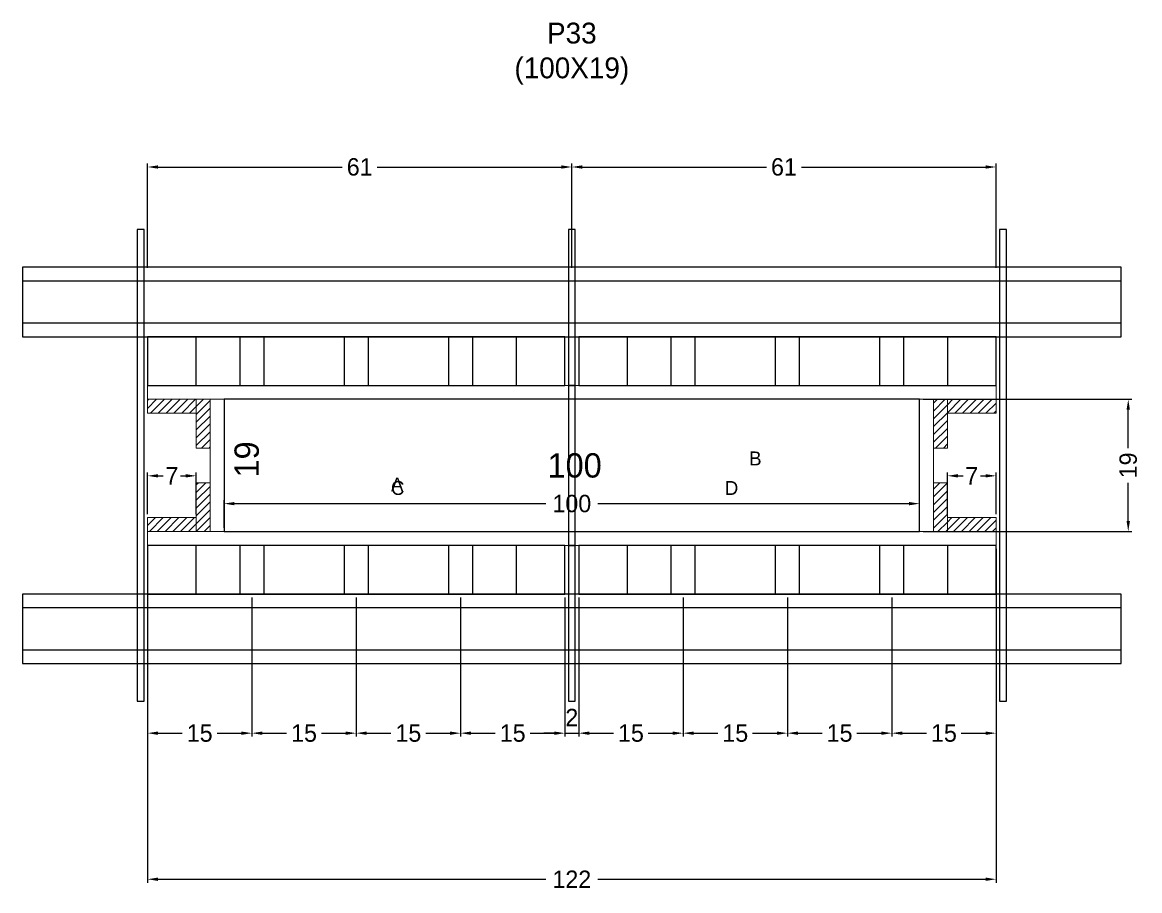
# Model space of a CAD drawing. Header units: centimetres. Extents: x -8500 to 4337, y -467 to 295.
# Drawn here: x -158 to 163.3, y 17.7 to 267.4 of the extents above; entities that cross this region are included whole.
import ezdxf

# ---------------------------------------------------------------- set-up
doc = ezdxf.new("R2010")
doc.units = ezdxf.units.CM
for name, color, linetype in [('CHAPA', 140, 'Continuous'), ('COTA', 241, 'Continuous'), ('Hachura', 251, 'Continuous'), ('Madeira', 30, 'Continuous'), ('NOMENCLATURA', 7, 'Continuous'), ('Painéis', 200, 'Continuous'), ('Perfil Metálico', 150, 'Continuous'), ('SARRAFO', 251, 'Continuous'), ('TEXTO_GERAL', 7, 'Continuous')]:
    doc.layers.add(name, color=color, linetype=linetype)
doc.dimstyles.new('cotax2', dxfattribs={"dimtxt": 2.5, "dimasz": 1.5, "dimexe": 0.5, "dimexo": 0.5, "dimgap": 0.5, "dimtad": 1, "dimcen": 2.5, "dimazin": 3, "dimtfac": 1, "dimtmove": 0, "dimatfit": 3})
pattern_1 = [(45, (0, 0), (-1.122532, 1.122532), [])]

# ---------------------------------------------------------------- blocks, each defined once
blk = doc.blocks.new('_CLOSEDFILLED')
at = {"color": 0, "linetype": 'BYBLOCK'}
blk.add_solid([(-1, 0.16), (0, 0), (-1, -0.16)], dxfattribs=at)
blk = doc.blocks.new('*D36')
for p, q in [((-122, 116), (-122, 20)), ((122, 116), (122, 20)), ((-119, 21), (-7.5, 21)), ((7.5, 21), (119, 21))]:
    blk.add_line(p, q)
at = {"layer": 'Defpoints'}
for p in [(-122, 117), (122, 117), (-122, 21)]:
    blk.add_point(p, dxfattribs=at)
at = {"layer": 'COTA', "xscale": 3, "yscale": 3, "rotation": 180}
blk.add_blockref('_CLOSEDFILLED', (-122, 21), dxfattribs=at)
at = {"layer": 'COTA', "xscale": 3, "yscale": 3}
blk.add_blockref('_CLOSEDFILLED', (122, 21), dxfattribs=at)
at = {"layer": 'COTA', "insert": (0, 21), "char_height": 5, "attachment_point": 5}
blk.add_mtext('122', dxfattribs=at)
blk = doc.blocks.new('*D37')
for p, q in [((-122, 102), (-122, 62)), ((-92, 102), (-92, 62)), ((-119, 63), (-112, 63)), ((-102, 63), (-95, 63))]:
    blk.add_line(p, q)
at = {"layer": 'Defpoints'}
for p in [(-122, 103), (-92, 103), (-122, 63)]:
    blk.add_point(p, dxfattribs=at)
at = {"layer": 'COTA', "xscale": 3, "yscale": 3, "rotation": 180}
blk.add_blockref('_CLOSEDFILLED', (-122, 63), dxfattribs=at)
at = {"layer": 'COTA', "xscale": 3, "yscale": 3}
blk.add_blockref('_CLOSEDFILLED', (-92, 63), dxfattribs=at)
at = {"layer": 'COTA', "insert": (-107, 63), "char_height": 5, "attachment_point": 5}
blk.add_mtext('15', dxfattribs=at)
blk = doc.blocks.new('*D38')
for p, q in [((-92, 102), (-92, 62)), ((-62, 102), (-62, 62)), ((-89, 63), (-82, 63)), ((-72, 63), (-65, 63))]:
    blk.add_line(p, q)
at = {"layer": 'Defpoints'}
for p in [(-92, 103), (-62, 103), (-92, 63)]:
    blk.add_point(p, dxfattribs=at)
at = {"layer": 'COTA', "xscale": 3, "yscale": 3, "rotation": 180}
blk.add_blockref('_CLOSEDFILLED', (-92, 63), dxfattribs=at)
at = {"layer": 'COTA', "xscale": 3, "yscale": 3}
blk.add_blockref('_CLOSEDFILLED', (-62, 63), dxfattribs=at)
at = {"layer": 'COTA', "insert": (-77, 63), "char_height": 5, "attachment_point": 5}
blk.add_mtext('15', dxfattribs=at)
blk = doc.blocks.new('*D39')
for p, q in [((-62, 102), (-62, 62)), ((-32, 102), (-32, 62)), ((-59, 63), (-52, 63)), ((-42, 63), (-35, 63))]:
    blk.add_line(p, q)
at = {"layer": 'Defpoints'}
for p in [(-62, 103), (-32, 103), (-62, 63)]:
    blk.add_point(p, dxfattribs=at)
at = {"layer": 'COTA', "xscale": 3, "yscale": 3, "rotation": 180}
blk.add_blockref('_CLOSEDFILLED', (-62, 63), dxfattribs=at)
at = {"layer": 'COTA', "xscale": 3, "yscale": 3}
blk.add_blockref('_CLOSEDFILLED', (-32, 63), dxfattribs=at)
at = {"layer": 'COTA', "insert": (-47, 63), "char_height": 5, "attachment_point": 5}
blk.add_mtext('15', dxfattribs=at)
blk = doc.blocks.new('*D40')
for p, q in [((-32, 102), (-32, 62)), ((-2, 102), (-2, 62)), ((-29, 63), (-22, 63)), ((-12, 63), (-5, 63))]:
    blk.add_line(p, q)
at = {"layer": 'Defpoints'}
for p in [(-32, 103), (-2, 103), (-32, 63)]:
    blk.add_point(p, dxfattribs=at)
at = {"layer": 'COTA', "xscale": 3, "yscale": 3, "rotation": 180}
blk.add_blockref('_CLOSEDFILLED', (-32, 63), dxfattribs=at)
at = {"layer": 'COTA', "xscale": 3, "yscale": 3}
blk.add_blockref('_CLOSEDFILLED', (-2, 63), dxfattribs=at)
at = {"layer": 'COTA', "insert": (-17, 63), "char_height": 5, "attachment_point": 5}
blk.add_mtext('15', dxfattribs=at)
blk = doc.blocks.new('*D41')
for p, q in [((2, 102), (2, 62)), ((32, 102), (32, 62)), ((5, 63), (12, 63)), ((22, 63), (29, 63))]:
    blk.add_line(p, q)
at = {"layer": 'Defpoints'}
for p in [(2, 103), (32, 103), (2, 63)]:
    blk.add_point(p, dxfattribs=at)
at = {"layer": 'COTA', "xscale": 3, "yscale": 3, "rotation": 180}
blk.add_blockref('_CLOSEDFILLED', (2, 63), dxfattribs=at)
at = {"layer": 'COTA', "xscale": 3, "yscale": 3}
blk.add_blockref('_CLOSEDFILLED', (32, 63), dxfattribs=at)
at = {"layer": 'COTA', "insert": (17, 63), "char_height": 5, "attachment_point": 5}
blk.add_mtext('15', dxfattribs=at)
blk = doc.blocks.new('*D42')
for p, q in [((32, 102), (32, 62)), ((62, 102), (62, 62)), ((35, 63), (42, 63)), ((52, 63), (59, 63))]:
    blk.add_line(p, q)
at = {"layer": 'Defpoints'}
for p in [(32, 103), (62, 103), (32, 63)]:
    blk.add_point(p, dxfattribs=at)
at = {"layer": 'COTA', "xscale": 3, "yscale": 3, "rotation": 180}
blk.add_blockref('_CLOSEDFILLED', (32, 63), dxfattribs=at)
at = {"layer": 'COTA', "xscale": 3, "yscale": 3}
blk.add_blockref('_CLOSEDFILLED', (62, 63), dxfattribs=at)
at = {"layer": 'COTA', "insert": (47, 63), "char_height": 5, "attachment_point": 5}
blk.add_mtext('15', dxfattribs=at)
blk = doc.blocks.new('*D43')
for p, q in [((62, 102), (62, 62)), ((92, 102), (92, 62)), ((65, 63), (72, 63)), ((82, 63), (89, 63))]:
    blk.add_line(p, q)
at = {"layer": 'Defpoints'}
for p in [(62, 103), (92, 103), (62, 63)]:
    blk.add_point(p, dxfattribs=at)
at = {"layer": 'COTA', "xscale": 3, "yscale": 3, "rotation": 180}
blk.add_blockref('_CLOSEDFILLED', (62, 63), dxfattribs=at)
at = {"layer": 'COTA', "xscale": 3, "yscale": 3}
blk.add_blockref('_CLOSEDFILLED', (92, 63), dxfattribs=at)
at = {"layer": 'COTA', "insert": (77, 63), "char_height": 5, "attachment_point": 5}
blk.add_mtext('15', dxfattribs=at)
blk = doc.blocks.new('*D44')
for p, q in [((92, 102), (92, 62)), ((122, 102), (122, 62)), ((95, 63), (102, 63)), ((112, 63), (119, 63))]:
    blk.add_line(p, q)
at = {"layer": 'Defpoints'}
for p in [(92, 103), (122, 103), (92, 63)]:
    blk.add_point(p, dxfattribs=at)
at = {"layer": 'COTA', "xscale": 3, "yscale": 3, "rotation": 180}
blk.add_blockref('_CLOSEDFILLED', (92, 63), dxfattribs=at)
at = {"layer": 'COTA', "xscale": 3, "yscale": 3}
blk.add_blockref('_CLOSEDFILLED', (122, 63), dxfattribs=at)
at = {"layer": 'COTA', "insert": (107, 63), "char_height": 5, "attachment_point": 5}
blk.add_mtext('15', dxfattribs=at)
blk = doc.blocks.new('*D45')
for p, q in [((-2, 102), (-2, 62)), ((2, 102), (2, 62)), ((-5, 63), (-8, 63)), ((-2, 63), (2, 63)), ((5, 63), (8, 63))]:
    blk.add_line(p, q)
at = {"layer": 'Defpoints'}
for p in [(-2, 103), (2, 103), (-2, 63)]:
    blk.add_point(p, dxfattribs=at)
at = {"layer": 'COTA', "xscale": 3, "yscale": 3}
blk.add_blockref('_CLOSEDFILLED', (-2, 63), dxfattribs=at)
at = {"layer": 'COTA', "xscale": 3, "yscale": 3, "rotation": 180}
blk.add_blockref('_CLOSEDFILLED', (2, 63), dxfattribs=at)
at = {"layer": 'COTA', "insert": (0, 67.5), "char_height": 5, "attachment_point": 5}
blk.add_mtext('2', dxfattribs=at)
blk = doc.blocks.new('*D46')
for p, q in [((-100, 122), (-100, 130)), ((-97, 129), (-7.5, 129)), ((7.5, 129), (97, 129)), ((100, 122), (100, 130))]:
    blk.add_line(p, q)
at = {"layer": 'Defpoints'}
for p in [(-100, 129), (-100, 121), (100, 121)]:
    blk.add_point(p, dxfattribs=at)
at = {"layer": 'COTA', "xscale": 3, "yscale": 3, "rotation": 180}
blk.add_blockref('_CLOSEDFILLED', (-100, 129), dxfattribs=at)
at = {"layer": 'COTA', "xscale": 3, "yscale": 3}
blk.add_blockref('_CLOSEDFILLED', (100, 129), dxfattribs=at)
at = {"layer": 'COTA', "insert": (0, 129), "char_height": 5, "attachment_point": 5}
blk.add_mtext('100', dxfattribs=at)
blk = doc.blocks.new('*D47')
for p, q in [((101, 159), (161, 159)), ((160, 145), (160, 156)), ((160, 124), (160, 135)), ((101, 121), (161, 121))]:
    blk.add_line(p, q)
at = {"layer": 'Defpoints'}
for p in [(100, 159), (100, 121), (160, 121)]:
    blk.add_point(p, dxfattribs=at)
at = {"layer": 'COTA', "xscale": 3, "yscale": 3}
for p, rotation in [((160, 159), 90), ((160, 121), -90.00000000000001)]:
    blk.add_blockref('_CLOSEDFILLED', p, dxfattribs=dict(at, rotation=rotation))
at = {"layer": 'COTA', "insert": (160, 140), "char_height": 5, "attachment_point": 5, "rotation": 90}
blk.add_mtext('19', dxfattribs=at)
blk = doc.blocks.new('*D48')
for p, q in [((-122, 126), (-122, 138)), ((-119, 137), (-117.5, 137)), ((-112.5, 137), (-111, 137)), ((-108, 126), (-108, 138))]:
    blk.add_line(p, q)
at = {"layer": 'Defpoints'}
for p in [(-122, 137), (-122, 125), (-108, 125)]:
    blk.add_point(p, dxfattribs=at)
at = {"layer": 'COTA', "xscale": 3, "yscale": 3, "rotation": 180}
blk.add_blockref('_CLOSEDFILLED', (-122, 137), dxfattribs=at)
at = {"layer": 'COTA', "xscale": 3, "yscale": 3}
blk.add_blockref('_CLOSEDFILLED', (-108, 137), dxfattribs=at)
at = {"layer": 'COTA', "insert": (-115, 137), "char_height": 5, "attachment_point": 5}
blk.add_mtext('7', dxfattribs=at)
blk = doc.blocks.new('*D49')
for p, q in [((108, 126), (108, 138)), ((111, 137), (112.5, 137)), ((117.5, 137), (119, 137)), ((122, 126), (122, 138))]:
    blk.add_line(p, q)
at = {"layer": 'Defpoints'}
for p in [(108, 137), (108, 125), (122, 125)]:
    blk.add_point(p, dxfattribs=at)
at = {"layer": 'COTA', "xscale": 3, "yscale": 3, "rotation": 180}
blk.add_blockref('_CLOSEDFILLED', (108, 137), dxfattribs=at)
at = {"layer": 'COTA', "xscale": 3, "yscale": 3}
blk.add_blockref('_CLOSEDFILLED', (122, 137), dxfattribs=at)
at = {"layer": 'COTA', "insert": (115, 137), "char_height": 5, "attachment_point": 5}
blk.add_mtext('7', dxfattribs=at)
blk = doc.blocks.new('*D50')
for p, q in [((-122, 196.8), (-122, 226.8)), ((-119, 225.8), (-66, 225.8)), ((-56, 225.8), (-3, 225.8)), ((0, 196.8), (0, 226.8))]:
    blk.add_line(p, q)
at = {"layer": 'Defpoints'}
for p in [(-122, 225.8), (-122, 195.8), (0, 195.8)]:
    blk.add_point(p, dxfattribs=at)
at = {"layer": 'COTA', "xscale": 3, "yscale": 3, "rotation": 180}
blk.add_blockref('_CLOSEDFILLED', (-122, 225.8), dxfattribs=at)
at = {"layer": 'COTA', "xscale": 3, "yscale": 3}
blk.add_blockref('_CLOSEDFILLED', (0, 225.8), dxfattribs=at)
at = {"layer": 'COTA', "insert": (-61, 225.8), "char_height": 5, "attachment_point": 5}
blk.add_mtext('61', dxfattribs=at)
blk = doc.blocks.new('*D51')
for p, q in [((0, 196.8), (0, 226.8)), ((3, 225.8), (56, 225.8)), ((66, 225.8), (119, 225.8)), ((122, 196.8), (122, 226.8))]:
    blk.add_line(p, q)
at = {"layer": 'Defpoints'}
for p in [(0, 225.8), (0, 195.8), (122, 195.8)]:
    blk.add_point(p, dxfattribs=at)
at = {"layer": 'COTA', "xscale": 3, "yscale": 3, "rotation": 180}
blk.add_blockref('_CLOSEDFILLED', (0, 225.8), dxfattribs=at)
at = {"layer": 'COTA', "xscale": 3, "yscale": 3}
blk.add_blockref('_CLOSEDFILLED', (122, 225.8), dxfattribs=at)
at = {"layer": 'COTA', "insert": (61, 225.8), "char_height": 5, "attachment_point": 5}
blk.add_mtext('61', dxfattribs=at)

msp = doc.modelspace()

# ---------------------------------------------------------------- hatches: boundary and pattern name
at = {"layer": 'Hachura'}
h = msp.add_hatch(dxfattribs=at)
h.set_pattern_fill('ANSI31')
h.set_pattern_definition(pattern_1)
h.paths.add_polyline_path([(-122, 155), (-108, 155), (-108, 159), (-122, 159)])
h = msp.add_hatch(dxfattribs=at)
h.set_pattern_fill('ANSI31')
h.set_pattern_definition(pattern_1)
h.paths.add_polyline_path([(-108, 145), (-104, 145), (-104, 159), (-108, 159)])
h = msp.add_hatch(dxfattribs=at)
h.set_pattern_fill('ANSI31')
h.set_pattern_definition(pattern_1)
h.paths.add_polyline_path([(104, 145), (108, 145), (108, 159), (104, 159)])
h = msp.add_hatch(dxfattribs=at)
h.set_pattern_fill('ANSI31')
h.set_pattern_definition(pattern_1)
h.paths.add_polyline_path([(108, 155), (122, 155), (122, 159), (108, 159)])
h = msp.add_hatch(dxfattribs=at)
h.set_pattern_fill('ANSI31')
h.set_pattern_definition(pattern_1)
h.paths.add_polyline_path([(-108, 121), (-104, 121), (-104, 135), (-108, 135)])
h = msp.add_hatch(dxfattribs=at)
h.set_pattern_fill('ANSI31')
h.set_pattern_definition(pattern_1)
h.paths.add_polyline_path([(104, 121), (108, 121), (108, 135), (104, 135)])
h = msp.add_hatch(dxfattribs=at)
h.set_pattern_fill('ANSI31')
h.set_pattern_definition(pattern_1)
h.paths.add_polyline_path([(-122, 121), (-108, 121), (-108, 125), (-122, 125)])
h = msp.add_hatch(dxfattribs=at)
h.set_pattern_fill('ANSI31')
h.set_pattern_definition(pattern_1)
h.paths.add_polyline_path([(108, 121), (122, 121), (122, 125), (108, 125)])

# ---------------------------------------------------------------- linework, layer by layer
at = {"layer": 'CHAPA', "lineweight": 18}
for points in [[(-122, 159), (122, 159), (122, 163), (-122, 163)], [(-122, 159), (122, 159), (122, 163), (-122, 163)], [(-104, 121), (-100, 121), (-100, 159), (-104, 159)], [(-104, 121), (-100, 121), (-100, 159), (-104, 159)], [(100, 121), (104, 121), (104, 159), (100, 159)], [(100, 121), (104, 121), (104, 159), (100, 159)], [(-122, 117), (122, 117), (122, 121), (-122, 121)], [(-122, 117), (122, 117), (122, 121), (-122, 121)]]:
    msp.add_lwpolyline(points, close=True, dxfattribs=at)
at = {"layer": 'Hachura'}
for points in [[(-125, 72.2), (-123, 72.2), (-123, 207.8), (-125, 207.8)], [(-1, 163), (1, 163), (1, 207.8), (-1, 207.8)], [(123, 72.2), (125, 72.2), (125, 207.8), (123, 207.8)], [(-1, 117), (1, 117), (1, 163), (-1, 163)], [(-1, 72.2), (1, 72.2), (1, 117), (-1, 117)]]:
    msp.add_lwpolyline(points, close=True, dxfattribs=at)
at = {"layer": 'Madeira', "color": 126}
for points in [[(-122, 163), (-2, 163), (-2, 177), (-122, 177)], [(-122, 163), (-108, 163), (-108, 177), (-122, 177)], [(-95.5, 163), (-88.5, 163), (-88.5, 177), (-95.5, 177)], [(-65.5, 163), (-58.5, 163), (-58.5, 177), (-65.5, 177)], [(-35.5, 163), (-28.5, 163), (-28.5, 177), (-35.5, 177)], [(-16, 163), (-2, 163), (-2, 177), (-16, 177)], [(2, 163), (122, 163), (122, 177), (2, 177)], [(2, 163), (16, 163), (16, 177), (2, 177)], [(28.5, 163), (35.5, 163), (35.5, 177), (28.5, 177)], [(58.5, 163), (65.5, 163), (65.5, 177), (58.5, 177)], [(88.5, 163), (95.5, 163), (95.5, 177), (88.5, 177)], [(108, 163), (122, 163), (122, 177), (108, 177)], [(-122, 103), (-2, 103), (-2, 117), (-122, 117)], [(-122, 103), (-108, 103), (-108, 117), (-122, 117)], [(-95.5, 103), (-88.5, 103), (-88.5, 117), (-95.5, 117)], [(-65.5, 103), (-58.5, 103), (-58.5, 117), (-65.5, 117)], [(-35.5, 103), (-28.5, 103), (-28.5, 117), (-35.5, 117)], [(-16, 103), (-2, 103), (-2, 117), (-16, 117)], [(2, 103), (122, 103), (122, 117), (2, 117)], [(2, 103), (16, 103), (16, 117), (2, 117)], [(28.5, 103), (35.5, 103), (35.5, 117), (28.5, 117)], [(58.5, 103), (65.5, 103), (65.5, 117), (58.5, 117)], [(88.5, 103), (95.5, 103), (95.5, 117), (88.5, 117)], [(108, 103), (122, 103), (122, 117), (108, 117)]]:
    msp.add_lwpolyline(points, close=True, dxfattribs=at)
at = {"layer": 'Painéis'}
msp.add_lwpolyline([(-100, 121), (100, 121), (100, 159), (-100, 159)], close=True, dxfattribs=at)
at = {"layer": 'Perfil Metálico', "color": 224}
for points in [[(-158, 177), (158, 177), (158, 197), (-158, 197)], [(-158, 181), (158, 181), (158, 193), (-158, 193)], [(-158, 83), (158, 83), (158, 103), (-158, 103)], [(-158, 87), (158, 87), (158, 99), (-158, 99)]]:
    msp.add_lwpolyline(points, close=True, dxfattribs=at)
at = {"layer": 'SARRAFO', "color": 251, "lineweight": 13}
for points in [[(-122, 155), (-108, 155), (-108, 159), (-122, 159)], [(-108, 145), (-104, 145), (-104, 159), (-108, 159)], [(104, 145), (108, 145), (108, 159), (104, 159)], [(108, 155), (122, 155), (122, 159), (108, 159)], [(-108, 121), (-104, 121), (-104, 135), (-108, 135)], [(104, 121), (108, 121), (108, 135), (104, 135)], [(-122, 121), (-108, 121), (-108, 125), (-122, 125)], [(108, 121), (122, 121), (122, 125), (108, 125)]]:
    msp.add_lwpolyline(points, close=True, dxfattribs=at)

# ---------------------------------------------------------------- texts
at = {"layer": 'COTA'}
msp.add_text('19', height=7, rotation=90, dxfattribs=at).set_placement((-90, 136.5))
msp.add_text('100', height=7, dxfattribs=at).set_placement((-7, 136.5))
at = {"layer": 'NOMENCLATURA', "insert": (0, 249.5), "char_height": 6, "attachment_point": 8}
msp.add_mtext('P33\\P(100X19)', dxfattribs=at)
at = {"layer": 'TEXTO_GERAL'}
for s, p in [('B', (51, 140)), ('A', (-52, 132.5)), ('C', (-52, 131.5)), ('D', (44, 131.5))]:
    msp.add_text(s, height=4, dxfattribs=at).set_placement(p)

# ---------------------------------------------------------------- dimensions: what is measured, and where the dimension line sits
at = {"layer": 'COTA'}
for base, p1, p2, picture, middle in [((-122, 225.8), (-122, 195.8), (0, 195.8), '*D50', (-61, 225.8)), ((0, 225.8), (0, 195.8), (122, 195.8), '*D51', (61, 225.8)), ((-122, 137), (-122, 125), (-108, 125), '*D48', (-115, 137)), ((108, 137), (108, 125), (122, 125), '*D49', (115, 137)), ((-100, 129), (-100, 121), (100, 121), '*D46', (0, 129)), ((-122, 21), (-122, 117), (122, 117), '*D36', (0, 21)), ((-2, 63), (-2, 103), (2, 103), '*D45', (0, 67.5))]:
    dim = msp.add_linear_dim(base=base, p1=p1, p2=p2, dimstyle='cotax2', dxfattribs=at)
    dim.commit()
    dim.dimension.update_dxf_attribs({"geometry": picture, "text_midpoint": middle})
dim = msp.add_linear_dim(base=(160, 121), p1=(100, 121), p2=(100, 159), angle=90, dimstyle='cotax2', dxfattribs=at)
dim.commit()
dim.dimension.update_dxf_attribs({"geometry": '*D47', "text_midpoint": (160, 140)})
for base, p1, p2, picture, middle in [((-122, 63), (-122, 103), (-92, 103), '*D37', (-107, 63)), ((-92, 63), (-92, 103), (-62, 103), '*D38', (-77, 63)), ((-62, 63), (-62, 103), (-32, 103), '*D39', (-47, 63)), ((-32, 63), (-32, 103), (-2, 103), '*D40', (-17, 63)), ((2, 63), (2, 103), (32, 103), '*D41', (17, 63)), ((32, 63), (32, 103), (62, 103), '*D42', (47, 63)), ((62, 63), (62, 103), (92, 103), '*D43', (77, 63)), ((92, 63), (92, 103), (122, 103), '*D44', (107, 63))]:
    dim = msp.add_linear_dim(base=base, p1=p1, p2=p2, text='15', dimstyle='cotax2', dxfattribs=at)
    dim.commit()
    dim.dimension.update_dxf_attribs({"geometry": picture, "text_midpoint": middle})

doc.saveas('drawing.dxf')
